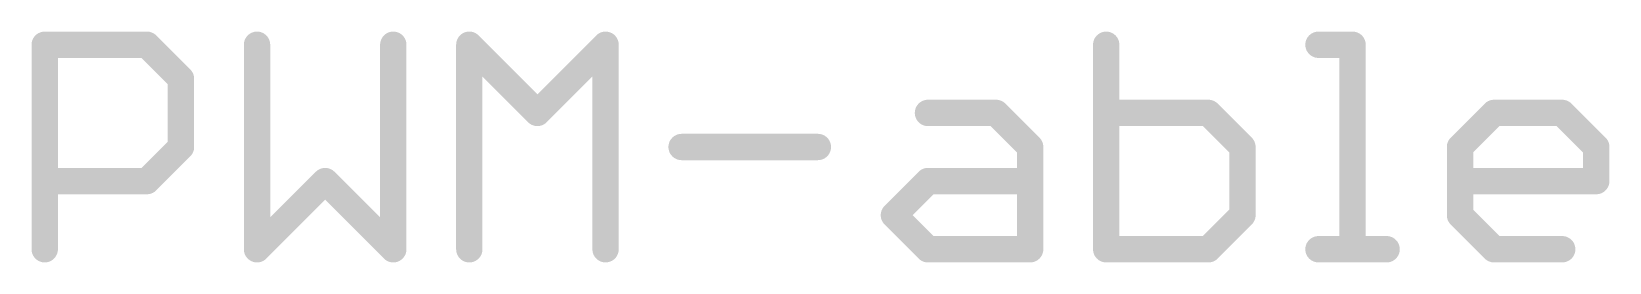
# Model space of a CAD drawing. Extents: x -31 to 165, y 0 to 136.
# Drawn here: x 72.09 to 84.26, y 20.95 to 22.73 of the extents above; entities that cross this region are included whole.
import ezdxf

# ---------------------------------------------------------------- set-up
doc = ezdxf.new("R2010")
doc.units = 0
doc.layers.add('21', color=40, linetype='CONTINUOUS')

msp = doc.modelspace()

# ---------------------------------------------------------------- linework, layer by layer
at = {"layer": '21', "const_width": 0.2032}
for points in [[(72.1922, 21.0566), (72.1922, 22.6327)], [(72.1922, 22.6327), (72.9803, 22.6327)], [(72.9803, 22.6327), (73.243, 22.3701)], [(73.8294, 22.6327), (73.8294, 21.0566)], [(74.8802, 21.0566), (74.8802, 22.6327)], [(75.4665, 21.0566), (75.4665, 22.6327)], [(75.4665, 22.6327), (75.9919, 22.1074)], [(75.9919, 22.1074), (76.5173, 22.6327)], [(76.5173, 22.6327), (76.5173, 21.0566)], [(80.378, 22.6327), (80.378, 21.0566)], [(82.0152, 22.6327), (82.2779, 22.6327)], [(82.2779, 22.6327), (82.2779, 21.0566)], [(73.243, 22.3701), (73.243, 21.8447)], [(79.0036, 22.1074), (79.5289, 22.1074)], [(79.5289, 22.1074), (79.7916, 21.8447)], [(81.1661, 22.1074), (80.378, 22.1074)], [(81.4288, 21.8447), (81.1661, 22.1074)], [(83.1066, 21.8447), (83.3693, 22.1074)], [(83.3693, 22.1074), (83.8947, 22.1074)], [(83.8947, 22.1074), (84.1574, 21.8447)], [(73.243, 21.8447), (72.9803, 21.582)], [(77.1037, 21.8447), (78.1545, 21.8447)], [(79.7916, 21.8447), (79.7916, 21.0566)], [(81.4288, 21.3193), (81.4288, 21.8447)], [(83.1066, 21.3193), (83.1066, 21.8447)], [(84.1574, 21.8447), (84.1574, 21.582)], [(72.9803, 21.582), (72.1922, 21.582)], [(73.8294, 21.0566), (74.3548, 21.582)], [(74.3548, 21.582), (74.8802, 21.0566)], [(78.7409, 21.3193), (79.0036, 21.582)], [(79.0036, 21.582), (79.7916, 21.582)], [(84.1574, 21.582), (83.1066, 21.582)], [(79.0036, 21.0566), (78.7409, 21.3193)], [(81.1661, 21.0566), (81.4288, 21.3193)], [(83.3693, 21.0566), (83.1066, 21.3193)], [(79.7916, 21.0566), (79.0036, 21.0566)], [(80.378, 21.0566), (81.1661, 21.0566)], [(82.0152, 21.0566), (82.5406, 21.0566)], [(83.8947, 21.0566), (83.3693, 21.0566)]]:
    msp.add_lwpolyline(points, dxfattribs=at)
at = {"layer": '21', "const_width": 0.1016}
for points in [[(72.243, 22.6327, 1), (72.1414, 22.6327)], [(72.1922, 22.6835, 1), (72.1922, 22.5819)], [(73.0162, 22.6687, 1), (72.9444, 22.5968)], [(72.9803, 22.5819, 1), (72.9803, 22.6835)], [(73.8802, 22.6327, 1), (73.7786, 22.6327)], [(74.931, 22.6327, 1), (74.8294, 22.6327)], [(75.5025, 22.6687, 1), (75.4306, 22.5968)], [(75.5173, 22.6327, 1), (75.4157, 22.6327)], [(76.5681, 22.6327, 1), (76.4665, 22.6327)], [(76.5532, 22.5968, 1), (76.4814, 22.6687)], [(80.4288, 22.6327, 1), (80.3272, 22.6327)], [(82.0152, 22.6835, 1), (82.0152, 22.5819)], [(82.3287, 22.6327, 1), (82.2271, 22.6327)], [(82.2779, 22.5819, 1), (82.2779, 22.6835)], [(73.2938, 22.3701, 1), (73.1922, 22.3701)], [(73.2071, 22.3341, 1), (73.2789, 22.406)], [(75.956, 22.1433, 1), (76.0278, 22.0714)], [(75.956, 22.0714, 1), (76.0278, 22.1433)], [(79.0036, 22.1582, 1), (79.0036, 22.0566)], [(79.5649, 22.1433, 1), (79.493, 22.0714)], [(79.5289, 22.0566, 1), (79.5289, 22.1582)], [(80.378, 22.1582, 1), (80.378, 22.0566)], [(81.202, 22.1433, 1), (81.1302, 22.0714)], [(81.1661, 22.0566, 1), (81.1661, 22.1582)], [(83.3693, 22.1582, 1), (83.3693, 22.0566)], [(83.4052, 22.0714, 1), (83.3334, 22.1433)], [(83.9306, 22.1433, 1), (83.8588, 22.0714)], [(83.8947, 22.0566, 1), (83.8947, 22.1582)], [(73.2789, 21.8088, 1), (73.2071, 21.8806)], [(77.1037, 21.8955, 1), (77.1037, 21.7939)], [(78.1545, 21.7939, 1), (78.1545, 21.8955)], [(79.8424, 21.8447, 1), (79.7408, 21.8447)], [(79.7557, 21.8088, 1), (79.8275, 21.8806)], [(81.4796, 21.8447, 1), (81.378, 21.8447)], [(81.3929, 21.8088, 1), (81.4647, 21.8806)], [(83.1574, 21.8447, 1), (83.0558, 21.8447)], [(83.0707, 21.8806, 1), (83.1425, 21.8088)], [(84.2082, 21.8447, 1), (84.1066, 21.8447)], [(84.1215, 21.8088, 1), (84.1933, 21.8806)], [(73.1922, 21.8447, 1), (73.2938, 21.8447)], [(72.1922, 21.6328, 1), (72.1922, 21.5312)], [(72.9444, 21.6179, 1), (73.0162, 21.5461)], [(72.9803, 21.5312, 1), (72.9803, 21.6328)], [(74.3907, 21.6179, 1), (74.3189, 21.5461)], [(74.3907, 21.5461, 1), (74.3189, 21.6179)], [(79.0036, 21.6328, 1), (79.0036, 21.5312)], [(79.0395, 21.5461, 1), (78.9676, 21.6179)], [(79.7916, 21.5312, 1), (79.7916, 21.6328)], [(83.1066, 21.6328, 1), (83.1066, 21.5312)], [(84.1574, 21.5312, 1), (84.1574, 21.6328)], [(84.1066, 21.582, 1), (84.2082, 21.582)], [(78.7768, 21.3552, 1), (78.7049, 21.2834)], [(81.4647, 21.2834, 1), (81.3929, 21.3552)], [(83.1425, 21.3552, 1), (83.0707, 21.2834)], [(78.7049, 21.3552, 1), (78.7768, 21.2834)], [(81.378, 21.3193, 1), (81.4796, 21.3193)], [(83.0558, 21.3193, 1), (83.1574, 21.3193)], [(72.1414, 21.0566, 1), (72.243, 21.0566)], [(73.7935, 21.0925, 1), (73.8653, 21.0207)], [(73.7786, 21.0566, 1), (73.8802, 21.0566)], [(74.8294, 21.0566, 1), (74.931, 21.0566)], [(74.8442, 21.0207, 1), (74.9161, 21.0925)], [(75.4157, 21.0566, 1), (75.5173, 21.0566)], [(76.4665, 21.0566, 1), (76.5681, 21.0566)], [(79.0036, 21.1074, 1), (79.0036, 21.0058)], [(78.9676, 21.0207, 1), (79.0395, 21.0925)], [(79.7408, 21.0566, 1), (79.8424, 21.0566)], [(79.7916, 21.0058, 1), (79.7916, 21.1074)], [(80.378, 21.1074, 1), (80.378, 21.0058)], [(80.3272, 21.0566, 1), (80.4288, 21.0566)], [(81.1302, 21.0925, 1), (81.202, 21.0207)], [(81.1661, 21.0058, 1), (81.1661, 21.1074)], [(82.0152, 21.1074, 1), (82.0152, 21.0058)], [(82.2271, 21.0566, 1), (82.3287, 21.0566)], [(82.5406, 21.0058, 1), (82.5406, 21.1074)], [(83.3693, 21.1074, 1), (83.3693, 21.0058)], [(83.3334, 21.0207, 1), (83.4052, 21.0925)], [(83.8947, 21.0058, 1), (83.8947, 21.1074)]]:
    msp.add_lwpolyline(points, format="xyb", dxfattribs=at)

doc.saveas('drawing.dxf')
